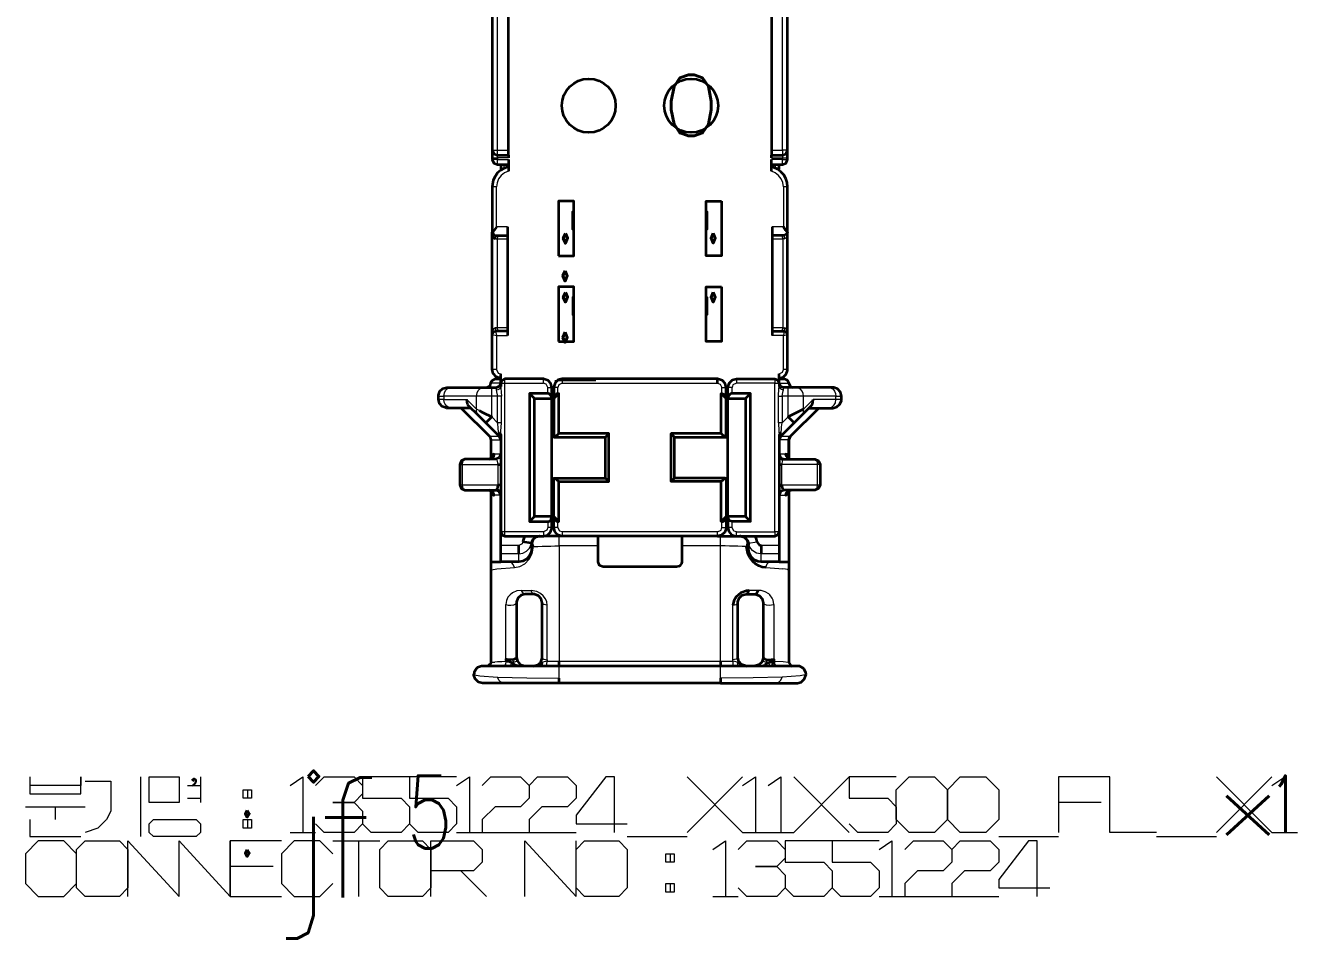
# Model space of a CAD drawing. Extents: x 0 to 174, y 0 to 33.
# Drawn here: x 22.309 to 25.242, y 19.21 to 21.315 of the extents above; entities that cross this region are included whole.
import ezdxf
from ezdxf.enums import TextEntityAlignment as Align

# ---------------------------------------------------------------- set-up
doc = ezdxf.new("R2010")
doc.units = 0
doc.layers.add('PDF2_형상', color=157, linetype='Continuous', true_color=0x405f80)
doc.layers.add('YOLO_TEXT', color=3, linetype='Continuous', true_color=0x008230)
doc.styles.add('OCR_LATIN', font='txt.shx')

msp = doc.modelspace()

# ---------------------------------------------------------------- linework, layer by layer
at = {"layer": 'PDF2_형상', "color": 7, "lineweight": 35}
for points in [[(23.4224, 21.5618), (23.4224, 21.3675), (23.4146, 21.3733), (23.4133, 21.3742), (23.4078, 21.3774), (23.4068, 21.3778), (23.4062, 21.3778), (23.3987, 21.3778), (23.39, 21.3747), (23.3853, 21.3667), (23.385, 21.364), (23.385, 21.0274), (23.3885, 21.019), (23.3968, 21.0156), (23.4224, 21.0156), (23.4224, 21.0274), (23.4224, 21.366), (23.4224, 21.3675)], [(23.385, 21.0274), (23.385, 21.0097), (23.385, 21.0057), (23.3885, 20.9974), (23.3968, 20.9939), (23.4224, 20.9939)], [(23.4224, 21.0156), (23.4224, 21.0097)], [(23.4224, 21.0057), (23.4224, 20.9787)], [(24.0287, 20.9939), (24.0543, 20.9939), (24.0626, 20.9974), (24.0661, 21.0057), (24.0661, 21.0097), (24.0661, 21.0274)], [(24.0287, 21.0097), (24.0287, 21.0156)], [(24.0287, 20.9787), (24.0287, 21.0057)], [(23.4224, 20.9889), (23.4131, 20.986), (23.4046, 20.9811), (23.3972, 20.9746), (23.3915, 20.9667), (23.3875, 20.9578), (23.3853, 20.9482), (23.385, 20.9428), (23.385, 20.8383)], [(23.4047, 20.9939), (23.4047, 20.986), (23.4054, 20.9817)], [(24.0661, 20.8383), (24.0661, 20.9428), (24.0651, 20.9525), (24.0621, 20.9618), (24.0572, 20.9703), (24.0507, 20.9776), (24.0428, 20.9835), (24.0339, 20.9875), (24.0287, 20.9889)], [(24.0457, 20.9817), (24.0464, 20.986), (24.0464, 20.9939)], [(23.5729, 20.8443), (23.571, 20.8443), (23.571, 20.8857), (23.5729, 20.8857)], [(23.8781, 20.8857), (23.88, 20.8857), (23.88, 20.8443), (23.8781, 20.8443)], [(23.4204, 20.61), (23.3929, 20.61), (23.3858, 20.6057), (23.385, 20.6022), (23.385, 20.8383), (23.3894, 20.8314), (23.3929, 20.8306), (23.4204, 20.8306)], [(23.3949, 20.8501), (23.3894, 20.8425), (23.3856, 20.8356)], [(23.3929, 20.8226), (23.3893, 20.8244), (23.3864, 20.8293)], [(23.4204, 20.8503), (23.4204, 20.6003)], [(24.0307, 20.8503), (24.0307, 20.6003)], [(24.0464, 20.5018), (24.0557, 20.5042), (24.0628, 20.5106), (24.066, 20.5194), (24.0661, 20.5215), (24.0661, 20.6022), (24.0661, 20.8383), (24.0653, 20.835), (24.0582, 20.8306), (24.0307, 20.8306)], [(24.0563, 20.8503), (24.0615, 20.8425), (24.0656, 20.8356)], [(23.5729, 20.6887), (23.571, 20.6887), (23.571, 20.6475), (23.5729, 20.6475)], [(23.8781, 20.6887), (23.88, 20.6887), (23.88, 20.6475), (23.8781, 20.6475)], [(23.4047, 20.5018), (23.4026, 20.5019), (23.3937, 20.5051), (23.3874, 20.5122), (23.385, 20.5215), (23.385, 20.6022)], [(24.0307, 20.61), (24.0582, 20.61), (24.0617, 20.6093), (24.0661, 20.6022)], [(23.4604, 20.1376), (23.5031, 20.1376), (23.5124, 20.14), (23.5194, 20.1464), (23.5226, 20.1553), (23.5228, 20.1574), (23.5228, 20.1829), (23.5228, 20.4546), (23.5228, 20.4801), (23.5204, 20.4894), (23.514, 20.4965), (23.5051, 20.4997), (23.5031, 20.4999), (23.4144, 20.4999), (23.4067, 20.4958), (23.4047, 20.49), (23.4047, 20.5117)], [(23.9804, 20.4664), (23.9382, 20.4664), (23.9363, 20.4661), (23.9344, 20.4656), (23.9328, 20.4644), (23.93, 20.4612), (23.9283, 20.4546), (23.9283, 20.4801), (23.9283, 20.4821), (23.9317, 20.4911), (23.9387, 20.4975), (23.9479, 20.4999), (24.0365, 20.4999), (24.0425, 20.4979), (24.0464, 20.49), (24.0464, 20.5117)], [(23.3358, 20.4329), (23.2911, 20.4329), (23.2807, 20.4329), (23.2786, 20.4331), (23.2697, 20.4363), (23.2633, 20.4433), (23.261, 20.4526), (23.261, 20.4604), (23.2611, 20.4625), (23.2643, 20.4714), (23.2714, 20.4778), (23.2807, 20.4801), (23.2911, 20.4801), (23.3661, 20.4801), (23.3838, 20.4801), (23.3949, 20.4801), (23.4026, 20.484), (23.4047, 20.49), (23.4047, 20.4825)], [(23.3735, 20.4803), (23.3722, 20.4801), (23.38, 20.484), (23.3821, 20.49), (23.384, 20.4958), (23.3919, 20.4999), (23.3932, 20.4999), (23.4047, 20.4999)], [(23.9047, 20.49), (23.9047, 20.4999), (23.8029, 20.4999), (23.6481, 20.4999), (23.5464, 20.4999), (23.5371, 20.4975), (23.53, 20.4911), (23.5268, 20.4821), (23.5267, 20.4801), (23.5267, 20.4546), (23.5285, 20.4612), (23.5312, 20.4644), (23.5329, 20.4656), (23.5347, 20.4661), (23.5365, 20.4664), (23.5385, 20.4664), (23.5267, 20.4546), (23.5267, 20.366), (23.529, 20.366)], [(23.9219, 20.366), (23.9243, 20.366), (23.9243, 20.4546), (23.9125, 20.4664), (23.9144, 20.4664), (23.92, 20.4643), (23.9215, 20.4629), (23.9236, 20.459), (23.9243, 20.4546), (23.9243, 20.4801), (23.9221, 20.4894), (23.9157, 20.4965), (23.9067, 20.4997), (23.9047, 20.4999)], [(24.0464, 20.4999), (24.0579, 20.4999), (24.0592, 20.4999), (24.0651, 20.4979), (24.069, 20.49), (24.0729, 20.4821), (24.0789, 20.4801), (24.0776, 20.4803)], [(24.1153, 20.4329), (24.16, 20.4329), (24.1704, 20.4329), (24.1797, 20.4353), (24.1868, 20.4417), (24.19, 20.4506), (24.1901, 20.4526), (24.1901, 20.4604), (24.1878, 20.4697), (24.1814, 20.4768), (24.1724, 20.48), (24.1704, 20.4801), (24.16, 20.4801), (24.085, 20.4801), (24.0674, 20.4801), (24.0563, 20.4801), (24.0503, 20.4821), (24.0464, 20.49), (24.0464, 20.4825)], [(23.4047, 20.3599), (23.4018, 20.3669), (23.3699, 20.3989), (23.3522, 20.4165), (23.3314, 20.4374), (23.3281, 20.4419), (23.3264, 20.4526)], [(23.4824, 20.4546), (23.5228, 20.4546), (23.5206, 20.4619), (23.5197, 20.4629), (23.5165, 20.4653), (23.5142, 20.4662), (23.5129, 20.4664), (23.4706, 20.4664), (23.4706, 20.1711), (23.5129, 20.1711), (23.5149, 20.1712), (23.5167, 20.1719), (23.5183, 20.1731), (23.5211, 20.1762), (23.5228, 20.1829), (23.4824, 20.1829), (23.4706, 20.1711)], [(23.4824, 20.1829), (23.4824, 20.4546), (23.4706, 20.4664)], [(23.5385, 20.1711), (23.5385, 20.2636), (23.6537, 20.2636), (23.6537, 20.3739), (23.5385, 20.3739), (23.5385, 20.4664)], [(23.9125, 20.3739), (23.9125, 20.4664)], [(23.9804, 20.1711), (23.9804, 20.4664), (23.9686, 20.4546)], [(24.1025, 20.4304), (24.0674, 20.4128), (24.0812, 20.3989), (24.0989, 20.4165), (24.1197, 20.4374), (24.1231, 20.4419), (24.1247, 20.4526)], [(23.3132, 20.4329), (23.3792, 20.3669), (23.3821, 20.3599), (23.3821, 20.316)], [(23.3546, 20.4274), (23.3637, 20.4228), (23.3838, 20.4128), (23.3699, 20.3989)], [(24.1379, 20.4329), (24.0719, 20.3669), (24.069, 20.3599), (24.069, 20.316)], [(24.0812, 20.3989), (24.0493, 20.3669), (24.0464, 20.3599)], [(23.4, 20.3757), (23.4008, 20.3754), (23.4039, 20.3729), (23.4047, 20.3706), (23.4047, 20.364), (23.4047, 20.1732), (23.4047, 20.1692), (23.4047, 20.1494), (23.4047, 20.1475), (23.4086, 20.1396), (23.4144, 20.1376), (23.45, 20.1376), (23.4604, 20.1376), (23.4567, 20.1286), (23.4557, 20.1243)], [(23.5385, 20.3739), (23.529, 20.366), (23.6458, 20.366), (23.6537, 20.3739)], [(23.6458, 20.2715), (23.6458, 20.366)], [(23.9125, 20.1711), (23.9125, 20.2636), (23.7974, 20.2636), (23.7974, 20.3739)], [(23.7974, 20.2636), (23.8053, 20.2715), (23.8053, 20.366)], [(24.0511, 20.3757), (24.0501, 20.3754), (24.0472, 20.3729), (24.0464, 20.3706), (24.0464, 20.364), (24.0464, 20.1692), (24.0464, 20.1494), (24.0464, 20.1475), (24.0464, 20.1161), (24.0464, 20.0965), (24.0464, 20.0792), (24.0464, 20.0786), (24.005, 20.0786), (23.9978, 20.0794), (23.9889, 20.0833), (23.9818, 20.09), (23.9771, 20.0985), (23.9756, 20.1081), (23.9756, 20.1085), (23.9756, 20.1179), (23.9732, 20.1272), (23.9668, 20.1343), (23.9578, 20.1375), (23.9558, 20.1376)], [(23.4047, 20.3265), (23.4013, 20.3183), (23.3929, 20.3147), (23.3219, 20.3147), (23.3136, 20.3113), (23.3101, 20.3029), (23.3101, 20.2557), (23.3136, 20.2474), (23.3219, 20.2439), (23.3929, 20.2439), (23.3953, 20.2449), (23.3969, 20.2469), (23.399, 20.2557), (23.4047, 20.2557)], [(23.3835, 20.3174), (23.3778, 20.3147), (23.3822, 20.3156), (23.3858, 20.3181), (23.3885, 20.3215), (23.3896, 20.3265), (23.3871, 20.3257), (23.3851, 20.3235), (23.3835, 20.3199)], [(24.0464, 20.3265), (24.0499, 20.3182), (24.0582, 20.3147), (24.129, 20.3147), (24.1374, 20.3114), (24.1408, 20.3029), (24.1408, 20.2557), (24.1375, 20.2474), (24.129, 20.2439), (24.0582, 20.2439)], [(24.0686, 20.3164), (24.0676, 20.3199), (24.0658, 20.3236), (24.064, 20.3257), (24.0615, 20.3265), (24.0624, 20.3222), (24.0647, 20.3185), (24.0683, 20.3158), (24.0732, 20.3147)], [(23.399, 20.3029), (23.4047, 20.3029)], [(24.0464, 20.3029), (24.0521, 20.3029)], [(24.0676, 20.3174), (24.0732, 20.3149)], [(23.9219, 20.2715), (23.9243, 20.2715), (23.9243, 20.1829), (23.9243, 20.1574), (23.9243, 20.1553), (23.921, 20.1464), (23.9139, 20.14), (23.9047, 20.1376), (23.5464, 20.1376), (23.5444, 20.1378), (23.5354, 20.141), (23.529, 20.1481), (23.5267, 20.1574), (23.5267, 20.1829), (23.5267, 20.2715), (23.529, 20.2715), (23.6458, 20.2715), (23.6537, 20.2636)], [(23.529, 20.2715), (23.5385, 20.2636)], [(23.9125, 20.2636), (23.9219, 20.2715), (23.8053, 20.2715)], [(23.3835, 20.2387), (23.386, 20.2342), (23.3883, 20.2324), (23.3896, 20.2321), (23.3861, 20.2406), (23.3778, 20.2439), (23.3835, 20.2414)], [(23.3821, 20.2426), (23.3821, 20.1692), (23.3821, 20.1494), (23.3821, 20.1376), (23.3821, 20.0786), (23.3835, 20.0786), (23.4033, 20.0786), (23.4047, 20.0786)], [(23.4047, 20.2321), (23.4011, 20.2406), (23.3929, 20.2439)], [(24.0464, 20.2557), (24.0521, 20.2557), (24.0542, 20.2469), (24.0558, 20.2449), (24.0582, 20.2439), (24.0499, 20.2404), (24.0464, 20.2321)], [(24.0676, 20.2414), (24.0732, 20.2439), (24.0689, 20.2431), (24.0651, 20.2407), (24.0626, 20.2371), (24.0615, 20.2321), (24.0632, 20.2325), (24.0643, 20.2333), (24.0676, 20.2387), (24.0686, 20.2424)], [(24.069, 20.2426), (24.069, 20.1692), (24.069, 20.1494), (24.069, 20.0786), (24.069, 20.0765), (24.069, 20.0744), (24.069, 20.0718), (24.069, 20.0589), (24.069, 19.8463), (24.0736, 19.8392), (24.0769, 19.8383)], [(23.9686, 20.1829), (23.9804, 20.1711), (23.9382, 20.1711), (23.9326, 20.1731), (23.9311, 20.1746), (23.929, 20.1783), (23.9283, 20.1829), (23.9283, 20.1574), (23.9306, 20.1481), (23.9369, 20.141), (23.946, 20.1378), (23.9479, 20.1376)], [(23.4946, 20.1376), (23.4853, 20.1351), (23.4782, 20.1288), (23.4751, 20.1211), (23.4756, 20.1179), (23.4756, 20.1085), (23.4756, 20.1081), (23.4746, 20.1008), (23.4707, 20.0919), (23.4642, 20.0847), (23.4556, 20.0801), (23.446, 20.0786), (23.4047, 20.0786), (23.4047, 20.0792), (23.4047, 20.0965), (23.4047, 20.1161), (23.4047, 20.1208), (23.4047, 20.1475)], [(23.4751, 20.1214), (23.4557, 20.1244)], [(23.4953, 20.1376), (23.486, 20.1353), (23.4789, 20.1289), (23.4757, 20.1199), (23.4756, 20.1179)], [(23.5464, 20.1376), (23.5031, 20.1376)], [(23.8219, 20.1376), (23.8219, 20.1149), (23.8219, 20.0786), (23.8214, 20.0743), (23.8169, 20.0686), (23.8101, 20.0668), (23.6408, 20.0668), (23.6325, 20.0701), (23.629, 20.0786), (23.629, 20.1149), (23.629, 20.1376)], [(23.9047, 20.1376), (23.9479, 20.1376), (23.9906, 20.1376), (23.9926, 20.1338), (23.9954, 20.1243), (24.0006, 20.1172), (24.005, 20.1161), (24.005, 20.0965)], [(23.9565, 20.1376), (23.9632, 20.1363), (23.9692, 20.1328), (23.9735, 20.1275), (23.976, 20.1211), (23.9756, 20.1179)], [(23.9906, 20.1376), (24.0011, 20.1376), (24.0365, 20.1376), (24.0444, 20.1415), (24.0464, 20.1475)], [(23.446, 20.0965), (23.446, 20.1161)], [(24.0149, 20.0651), (24.0071, 20.0664), (23.9996, 20.069), (23.9922, 20.0735), (23.9856, 20.0794), (23.9789, 20.0881), (23.974, 20.0981), (23.9711, 20.1136)], [(23.3821, 20.0786), (23.3821, 20.0768), (23.3821, 20.0718), (23.3821, 20.064), (23.3821, 20.0624), (23.3821, 20.0589), (23.3821, 19.8463), (23.3812, 19.8431), (23.3742, 19.8383)], [(23.815, 20.0678), (23.8189, 20.0706)], [(24.0464, 20.0786), (24.0478, 20.0786), (24.0676, 20.0786), (24.069, 20.0786)], [(23.5011, 19.8467), (23.4931, 19.8418), (23.4869, 19.8393), (23.4804, 19.8383), (23.4897, 19.8407), (23.4968, 19.8471), (23.5, 19.8561), (23.5001, 19.8581), (23.5001, 19.984), (23.4978, 19.9933), (23.4914, 20.0004), (23.4825, 20.0036), (23.4804, 20.0038), (23.4608, 20.0038), (23.4515, 20.0014), (23.4444, 19.995), (23.4413, 19.9861), (23.4411, 19.984), (23.4411, 19.8581), (23.4394, 19.8553), (23.435, 19.8532), (23.4282, 19.8522), (23.4214, 19.8528), (23.4165, 19.8544), (23.4171, 19.8483)], [(23.9706, 20.0038), (23.9718, 20.004), (23.9726, 20.0046), (23.974, 20.0061), (23.9763, 20.0122), (23.971, 20.0117), (23.9579, 20.0068), (23.9472, 19.9978), (23.9417, 19.9886), (23.9396, 19.9783)], [(23.9565, 19.8426), (23.9656, 19.839), (23.9706, 19.8383), (23.9686, 19.8385), (23.9597, 19.8418), (23.9532, 19.8489), (23.951, 19.8581), (23.951, 19.984), (23.951, 19.9861), (23.9543, 19.995), (23.9614, 20.0014), (23.9706, 20.0038), (23.9903, 20.0038), (23.9922, 20.0036), (24.0012, 20.0004), (24.0076, 19.9933), (24.01, 19.984), (24.01, 19.8581), (24.0099, 19.8564), (24.0068, 19.8474), (23.9999, 19.8408), (23.9911, 19.8385)], [(23.9903, 20.0038), (23.9919, 20.004), (23.9949, 20.0062), (23.9978, 20.0126)], [(23.4411, 19.8581), (23.4431, 19.8494)], [(24.01, 19.8581), (24.01, 19.8575), (24.0103, 19.8569), (24.0111, 19.8558), (24.0124, 19.8547), (24.0168, 19.8531), (24.0235, 19.8522), (24.0346, 19.8544), (24.0339, 19.8483)], [(23.9115, 19.8104), (23.9115, 19.799), (24.0396, 19.799), (24.0888, 19.799), (24.0975, 19.8014), (24.1053, 19.8086), (24.1083, 19.8172), (24.1085, 19.8187), (24.1078, 19.8235), (24.1033, 19.8318), (24.1018, 19.8335), (24.0933, 19.8379), (24.0911, 19.8382), (24.0888, 19.8383), (23.9115, 19.8383), (23.5394, 19.8383), (23.3624, 19.8383), (23.36, 19.8382), (23.3511, 19.8349), (23.3485, 19.8326), (23.3435, 19.8244), (23.3432, 19.8235), (23.3431, 19.8225), (23.3426, 19.8187)], [(23.4367, 19.8421), (23.4301, 19.8453), (23.4283, 19.8463), (23.4226, 19.8483), (23.4172, 19.8483)], [(23.4432, 19.8492), (23.4494, 19.8419), (23.4511, 19.841), (23.46, 19.8385), (23.4608, 19.8383)], [(23.4807, 19.8385), (23.4804, 19.8383)], [(23.5394, 19.8383), (23.5394, 19.8496)], [(23.9115, 19.8496), (23.9115, 19.8383)], [(23.9704, 19.8385), (23.9706, 19.8383)], [(24.0143, 19.8421), (24.021, 19.8453), (24.0229, 19.8464), (24.0287, 19.8483), (24.0339, 19.8483), (24.0344, 19.8429), (24.0365, 19.84), (24.0379, 19.839), (24.04, 19.8385)], [(23.5394, 19.799), (23.4115, 19.799), (23.3624, 19.799), (23.3536, 19.8014), (23.3457, 19.8086), (23.3428, 19.8172), (23.3426, 19.8187), (23.3426, 19.8197)], [(23.4964, 19.799), (23.4608, 19.799)], [(23.9115, 19.799), (23.5394, 19.799), (23.5394, 19.8104)], [(23.9547, 19.799), (23.9903, 19.799)]]:
    msp.add_lwpolyline(points, dxfattribs=at)
at = {"layer": 'PDF2_형상', "color": 7, "lineweight": 13}
for points in [[(23.385, 21.0097), (23.3968, 21.0097), (23.3968, 21.0156), (23.3968, 21.0274), (23.3968, 21.364), (23.385, 21.364)], [(24.0287, 21.0274), (24.0543, 21.0274), (24.0543, 21.364)], [(23.385, 21.0274), (23.3854, 21.0274), (23.3968, 21.0274), (23.4224, 21.0274)], [(23.3968, 20.9939), (23.3968, 21.0057), (23.385, 21.0057)], [(23.4224, 21.0097), (23.3968, 21.0097), (23.3968, 21.0057), (23.4224, 21.0057)], [(24.0287, 21.0097), (24.0543, 21.0097), (24.0543, 21.0057), (24.0287, 21.0057)], [(24.0661, 21.0274), (24.0574, 21.0274), (24.0543, 21.0274), (24.0543, 21.0156), (24.0543, 21.0097), (24.0661, 21.0097)], [(24.0543, 20.9939), (24.0543, 21.0057), (24.0661, 21.0057)], [(23.4224, 20.9787), (23.4133, 20.975), (23.4057, 20.969), (23.3997, 20.9612), (23.3961, 20.9522), (23.3949, 20.9428)], [(23.4047, 20.986), (23.4125, 20.986), (23.4125, 20.9939)], [(23.4125, 20.986), (23.4133, 20.986)], [(24.0661, 20.9428), (24.0563, 20.9428), (24.055, 20.9524), (24.0512, 20.9614), (24.0453, 20.9692), (24.0375, 20.9751), (24.0287, 20.9787)], [(24.0385, 20.986), (24.0378, 20.986)], [(24.0464, 20.986), (24.0385, 20.986), (24.0385, 20.9939)], [(23.4204, 20.8503), (23.3949, 20.8503), (23.3949, 20.9428), (23.385, 20.9428)], [(24.0563, 20.9428), (24.0563, 20.8503), (24.0307, 20.8503)], [(23.385, 20.8385), (23.3864, 20.8293)], [(23.3929, 20.8306), (23.3929, 20.8226), (23.3961, 20.8226), (23.3961, 20.6179), (23.3929, 20.6179), (23.3929, 20.61), (23.3949, 20.6003), (23.4204, 20.6003)], [(23.3993, 20.8306), (23.3989, 20.8306), (23.3986, 20.8304), (23.3981, 20.8299), (23.3969, 20.8282), (23.3961, 20.8226), (23.4204, 20.8226)], [(24.0307, 20.8226), (24.055, 20.8226), (24.054, 20.8282), (24.0531, 20.8299), (24.0518, 20.8306)], [(24.0582, 20.8306), (24.0582, 20.8226), (24.055, 20.8226), (24.055, 20.6179), (24.0582, 20.6179), (24.0582, 20.61), (24.0563, 20.6003), (24.0307, 20.6003)], [(24.0582, 20.8226), (24.0624, 20.8251), (24.064, 20.8278), (24.0657, 20.8336), (24.0661, 20.8383)], [(23.3929, 20.6179), (23.3886, 20.6156), (23.3871, 20.6128), (23.3854, 20.6069), (23.385, 20.6022), (23.3949, 20.6003), (23.3949, 20.5215), (23.385, 20.5215)], [(23.4204, 20.6179), (23.3961, 20.6179), (23.3969, 20.6124), (23.3981, 20.6107), (23.3993, 20.61)], [(24.0518, 20.61), (24.0521, 20.6101), (24.0525, 20.6101), (24.0531, 20.6107), (24.054, 20.6124), (24.055, 20.6179), (24.0307, 20.6179)], [(24.0661, 20.5215), (24.0563, 20.5215), (24.0563, 20.6003), (24.0661, 20.6022), (24.0656, 20.6076), (24.064, 20.6129), (24.0613, 20.6167), (24.0582, 20.6179)], [(23.3949, 20.5215), (23.3987, 20.5136), (23.4047, 20.5117)], [(24.0464, 20.5117), (24.0543, 20.5156), (24.0563, 20.5215)], [(23.3546, 20.4274), (23.3485, 20.4304), (23.3485, 20.4604), (23.2735, 20.4604), (23.2749, 20.4681), (23.2775, 20.4731), (23.2814, 20.4769), (23.286, 20.4793), (23.2911, 20.4801)], [(23.3349, 20.4329), (23.4004, 20.3669), (23.4018, 20.3669), (23.4, 20.3757), (23.3997, 20.3772), (23.399, 20.3871), (23.3979, 20.3968), (23.3975, 20.399), (23.3975, 20.4604), (23.3838, 20.4604), (23.3838, 20.4801)], [(23.4047, 20.3706), (23.4051, 20.3799), (23.406, 20.399), (23.3975, 20.399), (23.3838, 20.4128), (23.3838, 20.4604), (23.3485, 20.4604), (23.3499, 20.4681), (23.3526, 20.4731), (23.3564, 20.4769), (23.3611, 20.4793), (23.3661, 20.4801)], [(23.3736, 20.4801), (23.3756, 20.4803), (23.3774, 20.4808), (23.379, 20.4818), (23.3818, 20.4844), (23.3835, 20.49), (23.3821, 20.49)], [(23.4047, 20.495), (23.4036, 20.4926), (23.4033, 20.49), (23.3835, 20.49), (23.3851, 20.4954), (23.3878, 20.4982), (23.3894, 20.499), (23.3913, 20.4996), (23.3932, 20.4999)], [(23.3935, 20.4801), (23.3954, 20.4803), (23.3972, 20.4808), (23.3989, 20.4818), (23.4017, 20.4844), (23.4033, 20.49), (23.4047, 20.49), (23.4144, 20.49), (23.4144, 20.4999)], [(23.3949, 20.4751), (23.3986, 20.4757), (23.4018, 20.4772), (23.4031, 20.4783), (23.4039, 20.4796), (23.4047, 20.4825), (23.4049, 20.4786), (23.406, 20.4604)], [(23.406, 20.399), (23.406, 20.4604), (23.3975, 20.4604), (23.3971, 20.4636), (23.3957, 20.4699), (23.3949, 20.4751), (23.3949, 20.4801)], [(23.5129, 20.1711), (23.5129, 20.1574), (23.511, 20.1514), (23.5031, 20.1475), (23.45, 20.1475), (23.4144, 20.1475), (23.4144, 20.1494), (23.4144, 20.1692), (23.4144, 20.1732), (23.4144, 20.49), (23.5031, 20.49), (23.5031, 20.4999)], [(23.5129, 20.4664), (23.5129, 20.4801), (23.509, 20.4881), (23.5031, 20.49)], [(23.5129, 20.4801), (23.5228, 20.4801)], [(23.5464, 20.4999), (23.5464, 20.49), (23.5385, 20.486), (23.5365, 20.4801), (23.5267, 20.4801)], [(23.5365, 20.4664), (23.5365, 20.4801)], [(23.5464, 20.49), (23.6537, 20.49), (23.6596, 20.49), (23.7915, 20.49), (23.7974, 20.49), (23.8069, 20.49), (23.9047, 20.49), (23.9106, 20.4881), (23.9144, 20.4801), (23.9243, 20.4801)], [(23.9144, 20.4664), (23.9144, 20.4801)], [(23.9382, 20.4664), (23.9382, 20.4801), (23.9283, 20.4801)], [(23.9479, 20.4999), (23.9479, 20.49), (23.9401, 20.486), (23.9382, 20.4801)], [(24.0365, 20.4999), (24.0365, 20.49), (23.9479, 20.49)], [(24.0464, 20.1475), (24.0392, 20.1475), (24.0365, 20.1475), (24.0365, 20.1494), (24.0365, 20.1692), (24.0365, 20.49), (24.0464, 20.49), (24.0478, 20.49), (24.0475, 20.4926), (24.0464, 20.495)], [(24.1162, 20.4329), (24.0507, 20.3669), (24.0493, 20.3669), (24.0511, 20.3757), (24.0521, 20.3856), (24.0521, 20.3871), (24.0522, 20.3893), (24.0536, 20.399), (24.0451, 20.399), (24.0451, 20.4604), (24.0461, 20.4776), (24.0464, 20.4825), (24.0475, 20.4792), (24.0518, 20.476), (24.0563, 20.4751), (24.0563, 20.4801)], [(24.0451, 20.4604), (24.0536, 20.4604), (24.0536, 20.399), (24.0674, 20.4128), (24.0674, 20.4604), (24.0536, 20.4604), (24.0543, 20.4651), (24.0558, 20.4722), (24.0563, 20.4751)], [(24.0576, 20.4801), (24.0539, 20.4808), (24.0521, 20.4818), (24.0507, 20.4831), (24.0486, 20.4863), (24.0478, 20.49), (24.0676, 20.49), (24.0683, 20.4863), (24.0706, 20.4831), (24.0774, 20.4801)], [(24.0579, 20.4999), (24.0617, 20.499), (24.0633, 20.4982), (24.0647, 20.4969), (24.0669, 20.4938), (24.0676, 20.49), (24.069, 20.49)], [(24.16, 20.4329), (24.165, 20.4337), (24.1697, 20.4361), (24.1736, 20.44), (24.1762, 20.445), (24.1776, 20.4526), (24.1247, 20.4526), (24.1025, 20.4304), (24.1025, 20.4604), (24.0674, 20.4604), (24.0674, 20.4801)], [(24.16, 20.4801), (24.1664, 20.4789), (24.1708, 20.476), (24.1744, 20.4717), (24.1768, 20.4664), (24.1776, 20.4604), (24.1025, 20.4604), (24.1018, 20.4664), (24.0994, 20.4717), (24.0958, 20.476), (24.0912, 20.4789), (24.085, 20.4801)], [(23.261, 20.4604), (23.2735, 20.4604), (23.2735, 20.4526), (23.261, 20.4526)], [(23.2911, 20.4329), (23.2847, 20.4342), (23.2801, 20.4371), (23.2765, 20.4414), (23.2743, 20.4467), (23.2735, 20.4526), (23.3264, 20.4526), (23.3485, 20.4304), (23.3482, 20.4264), (23.3486, 20.4226), (23.35, 20.4193), (23.3522, 20.4165)], [(24.1901, 20.4526), (24.1776, 20.4526), (24.1776, 20.4604), (24.1901, 20.4604)], [(23.4047, 20.3599), (23.4033, 20.3599), (23.4025, 20.3637), (23.4004, 20.3669), (23.3806, 20.3669), (23.315, 20.4329)], [(24.1361, 20.4329), (24.0706, 20.3669), (24.0719, 20.3669)], [(24.0989, 20.4165), (24.101, 20.4193), (24.1024, 20.4226), (24.1029, 20.4264), (24.1025, 20.4304)], [(24.0451, 20.399), (24.046, 20.3799), (24.0464, 20.3706)], [(23.3821, 20.3599), (23.3835, 20.3599), (23.3826, 20.3637), (23.3806, 20.3669), (23.3792, 20.3669)], [(23.3835, 20.3199), (23.3835, 20.3599), (23.4033, 20.3599), (23.4033, 20.3265), (23.3896, 20.3265)], [(24.069, 20.3599), (24.0676, 20.3599), (24.0683, 20.3637), (24.0706, 20.3669), (24.0507, 20.3669), (24.0486, 20.3637), (24.0478, 20.3599), (24.0464, 20.3599)], [(24.0681, 20.3169), (24.0676, 20.3199), (24.0676, 20.3599), (24.0478, 20.3599), (24.0478, 20.3265), (24.0464, 20.3265)], [(23.3915, 20.3147), (23.3958, 20.3156), (23.3996, 20.3181), (23.4022, 20.3215), (23.4033, 20.3265), (23.4047, 20.3265)], [(24.0615, 20.3265), (24.0478, 20.3265), (24.0486, 20.3222), (24.051, 20.3185), (24.0546, 20.3158), (24.0596, 20.3147)], [(23.3101, 20.3029), (23.3158, 20.3029), (23.3158, 20.2557), (23.399, 20.2557), (23.399, 20.3029), (23.3975, 20.3107), (23.3956, 20.3135), (23.3946, 20.3143), (23.3929, 20.3147)], [(23.3219, 20.3147), (23.3208, 20.3146), (23.3196, 20.3139), (23.3186, 20.3128), (23.3168, 20.3096), (23.3158, 20.3029), (23.399, 20.3029)], [(23.3831, 20.3169), (23.3835, 20.3199), (23.3825, 20.3164)], [(24.0582, 20.3147), (24.0565, 20.3143), (24.0542, 20.3118), (24.0486, 20.3153), (24.0465, 20.3196), (24.0464, 20.3206)], [(24.054, 20.3118), (24.0521, 20.3029), (24.0521, 20.2557), (24.1353, 20.2557), (24.1353, 20.3029), (24.0521, 20.3029)], [(24.1408, 20.3029), (24.1353, 20.3029), (24.1347, 20.3075), (24.1335, 20.3114), (24.1325, 20.3128), (24.1314, 20.3139), (24.1303, 20.3146), (24.129, 20.3147)], [(23.3101, 20.2557), (23.3158, 20.2557), (23.3163, 20.2512), (23.3176, 20.2474), (23.3186, 20.246), (23.3196, 20.2449), (23.3219, 20.2439)], [(23.3825, 20.2424), (23.3835, 20.2387)], [(23.3835, 20.0786), (23.3835, 20.1376), (23.3835, 20.1494), (23.3835, 20.1692), (23.3835, 20.2387), (23.3831, 20.2418)], [(23.3915, 20.2439), (23.3965, 20.2428), (23.4, 20.2403), (23.4025, 20.2365), (23.4033, 20.2321), (23.4047, 20.2321)], [(23.3969, 20.2469), (23.4025, 20.2433), (23.4046, 20.2392), (23.4047, 20.2381)], [(24.0464, 20.2321), (24.0478, 20.2321), (24.0489, 20.2371), (24.0515, 20.2407), (24.0551, 20.2431), (24.0596, 20.2439)], [(24.0679, 20.2418), (24.0676, 20.2387), (24.0676, 20.1692), (24.0676, 20.1494), (24.0676, 20.1376), (24.0676, 20.0786)], [(24.129, 20.2439), (24.1303, 20.2442), (24.1314, 20.2449), (24.1325, 20.246), (24.1342, 20.2492), (24.1353, 20.2557), (24.1408, 20.2557)], [(23.4033, 20.0786), (23.4033, 20.1376), (23.4033, 20.1494), (23.4033, 20.1692), (23.4033, 20.2321), (23.3896, 20.2321)], [(24.0478, 20.0786), (24.0478, 20.1376), (24.0478, 20.1494), (24.0478, 20.1692), (24.0478, 20.2321), (24.0615, 20.2321)], [(23.5228, 20.1574), (23.5129, 20.1574)], [(23.5365, 20.1574), (23.5267, 20.1574)], [(23.5464, 20.1475), (23.5406, 20.1494), (23.5365, 20.1574), (23.5365, 20.1711)], [(23.9047, 20.1475), (23.9125, 20.1514), (23.9144, 20.1574), (23.9144, 20.1711)], [(23.9144, 20.1574), (23.9243, 20.1574)], [(23.9479, 20.1376), (23.9479, 20.1475), (23.9421, 20.1494), (23.9382, 20.1574), (23.9283, 20.1574)], [(23.9382, 20.1574), (23.9382, 20.1711)], [(23.4144, 20.1376), (23.4144, 20.1475), (23.405, 20.1475), (23.4047, 20.1475)], [(23.4557, 20.1243), (23.4539, 20.12), (23.446, 20.1161), (23.4047, 20.1161)], [(23.4363, 20.0651), (23.4486, 20.0676), (23.46, 20.0739), (23.47, 20.0842), (23.4769, 20.0975), (23.48, 20.1136), (23.4804, 20.1136), (23.4903, 20.114), (23.5001, 20.1143), (23.51, 20.1146), (23.5199, 20.1147), (23.5297, 20.1149), (23.5394, 20.1149), (23.5394, 20.1376)], [(23.446, 20.0965), (23.4556, 20.0981), (23.4642, 20.1026), (23.4707, 20.1099), (23.4746, 20.1188), (23.4751, 20.1211)], [(23.4796, 20.1179), (23.4779, 20.1272)], [(23.5031, 20.1475), (23.5031, 20.1376)], [(23.9047, 20.1376), (23.9047, 20.1475), (23.5464, 20.1475), (23.5464, 20.1376)], [(23.9715, 20.1179), (23.9711, 20.1136), (23.9612, 20.114), (23.9514, 20.1143), (23.9415, 20.1146), (23.9318, 20.1147), (23.9219, 20.1149), (23.9121, 20.1149), (23.9115, 20.1149), (23.9115, 20.1376)], [(23.9479, 20.1475), (24.0011, 20.1475), (24.0365, 20.1475), (24.0365, 20.1376)], [(23.9732, 20.1272), (23.9715, 20.1179), (23.9756, 20.1185)], [(23.9758, 20.1214), (23.9953, 20.1244)], [(24.0464, 20.0792), (24.005, 20.0792), (24.005, 20.0965), (24.0038, 20.0965), (23.9943, 20.0985), (23.986, 20.1035), (23.985, 20.1043), (23.979, 20.1119), (23.976, 20.1211)], [(23.4756, 20.1085), (23.4732, 20.0971), (23.4699, 20.0911), (23.4651, 20.0861), (23.4593, 20.0824), (23.4529, 20.08), (23.446, 20.0792), (23.446, 20.0965), (23.4047, 20.0965)], [(23.4756, 20.1185), (23.4796, 20.1179), (23.48, 20.1136), (23.4756, 20.1143)], [(23.629, 20.1149), (23.5394, 20.1149), (23.5394, 19.8496), (23.9115, 19.8496), (23.9115, 20.1149), (23.8219, 20.1149)], [(23.9756, 20.1143), (23.9711, 20.1136)], [(23.9756, 20.1085), (23.9764, 20.1017), (23.9787, 20.0953), (23.9825, 20.0896), (23.9875, 20.0849), (23.9936, 20.0815), (24.005, 20.0792), (24.005, 20.0786)], [(24.0464, 20.1161), (24.005, 20.1161)], [(24.0464, 20.0965), (24.005, 20.0965)], [(23.3821, 20.0589), (23.3821, 20.059), (23.3822, 20.0593), (23.3825, 20.0596), (23.3836, 20.06), (23.3954, 20.0622), (23.4363, 20.0651), (23.4333, 20.0724), (23.4299, 20.0761), (23.4233, 20.0786)], [(23.446, 20.0786), (23.446, 20.0792), (23.4047, 20.0792)], [(24.0276, 20.0786), (24.0257, 20.0783), (24.0218, 20.0767), (24.0185, 20.0733), (24.0149, 20.0651), (24.016, 20.0651), (24.0258, 20.0646), (24.0357, 20.064), (24.0456, 20.0632), (24.0553, 20.0624)], [(24.069, 20.0589), (24.069, 20.059), (24.0689, 20.0592), (24.0685, 20.0596), (24.0668, 20.0603), (24.0656, 20.0606), (24.061, 20.0615), (24.0553, 20.0622)], [(23.4532, 20.0126), (23.4417, 20.0113), (23.4318, 20.0069), (23.426, 20.0025), (23.4212, 19.9967), (23.4179, 19.9893), (23.4165, 19.9804), (23.4214, 19.9787), (23.4282, 19.9782), (23.435, 19.9792), (23.4394, 19.9814), (23.4411, 19.984)], [(23.4608, 20.0038), (23.4589, 20.0042), (23.4571, 20.0053), (23.4536, 20.0111), (23.4532, 20.0126), (23.4749, 20.0122)], [(23.5115, 19.9783), (23.5106, 19.986), (23.5076, 19.9933), (23.5026, 20.0001), (23.496, 20.0057), (23.4882, 20.0097), (23.4749, 20.0122), (23.4751, 20.0107), (23.4776, 20.0053), (23.4794, 20.0039), (23.4804, 20.0038)], [(23.9978, 20.0126), (23.9763, 20.0122)], [(24.0346, 19.9804), (24.0329, 19.99), (24.0308, 19.9949), (24.025, 20.0025), (24.0229, 20.0043), (24.0146, 20.0094), (24.0053, 20.0122), (23.9979, 20.0126)], [(23.4165, 19.8544), (23.4165, 19.9804)], [(23.5001, 19.8581), (23.5001, 19.8576), (23.5006, 19.8565), (23.5014, 19.8557), (23.5042, 19.854), (23.5115, 19.8524), (23.5115, 19.9783), (23.5042, 19.98), (23.5014, 19.9817), (23.5006, 19.9826), (23.5001, 19.9836), (23.5001, 19.984)], [(23.951, 19.8581), (23.9501, 19.8561), (23.949, 19.8551), (23.9478, 19.8543), (23.9396, 19.8524), (23.9396, 19.9783), (23.9478, 19.9803), (23.951, 19.984)], [(24.01, 19.984), (24.01, 19.9835), (24.0103, 19.9829), (24.0111, 19.9818), (24.0124, 19.9807), (24.0168, 19.979), (24.0235, 19.9782), (24.0346, 19.9804), (24.0346, 19.8544)], [(23.3828, 19.8465), (23.3821, 19.8463)], [(23.3828, 19.8467), (23.3843, 19.8468), (23.3872, 19.8471), (23.3908, 19.8474)], [(23.411, 19.8385), (23.4132, 19.839), (23.4146, 19.84), (23.4165, 19.8429), (23.4172, 19.8483), (23.4074, 19.8481), (23.3975, 19.8476), (23.391, 19.8474)], [(23.4115, 19.799), (23.4043, 19.8017), (23.4006, 19.8056), (23.3972, 19.8129), (23.4646, 19.811), (23.5394, 19.8104), (23.5394, 19.8383)], [(23.4283, 19.8463), (23.4281, 19.8392), (23.4279, 19.8386), (23.4278, 19.8385), (23.4278, 19.8383)], [(23.4608, 19.8385), (23.4575, 19.8385), (23.4478, 19.8394), (23.4382, 19.8417), (23.4367, 19.8421), (23.4337, 19.8469), (23.4301, 19.8453)], [(23.4318, 19.8526), (23.4337, 19.8469), (23.4415, 19.8496), (23.4425, 19.8497), (23.4428, 19.8496), (23.4431, 19.8496), (23.4431, 19.8494)], [(23.4382, 19.8417), (23.4382, 19.8383)], [(23.5115, 19.8524), (23.5114, 19.8496), (23.5019, 19.8471), (23.5011, 19.8467), (23.5004, 19.8429), (23.4975, 19.8393), (23.4947, 19.8385)], [(23.5099, 19.8385), (23.5107, 19.8397), (23.5111, 19.8422), (23.5114, 19.8496), (23.5394, 19.8496)], [(23.9115, 19.8496), (23.9397, 19.8496), (23.9396, 19.8524)], [(24.0396, 19.799), (24.0468, 19.8017), (24.0506, 19.8056), (24.0537, 19.8129), (23.9865, 19.811), (23.9115, 19.8104), (23.9115, 19.8383)], [(23.9497, 19.8468), (23.9404, 19.8494), (23.9397, 19.8496), (23.9399, 19.8422), (23.9404, 19.8397), (23.9411, 19.8385)], [(23.9496, 19.8468), (23.95, 19.8467), (23.9507, 19.8429), (23.9535, 19.8393), (23.9564, 19.8385)], [(23.95, 19.8467), (23.9529, 19.8449), (23.9565, 19.8426)], [(23.9903, 19.8385), (24.0001, 19.8389), (24.0097, 19.8407), (24.0131, 19.8417)], [(24.0081, 19.8494), (24.0081, 19.8496), (24.0082, 19.8496), (24.0086, 19.8497), (24.0094, 19.8496), (24.0174, 19.8469), (24.0193, 19.8526)], [(24.0211, 19.8453), (24.0174, 19.8469), (24.0143, 19.8421), (24.0131, 19.8417), (24.0131, 19.8383)], [(24.0229, 19.8464), (24.0232, 19.8393), (24.0233, 19.8386), (24.0235, 19.8385)], [(24.0287, 19.8483), (24.0294, 19.8415), (24.0303, 19.8396), (24.0308, 19.8389), (24.0315, 19.8385), (24.0319, 19.8385)], [(24.069, 19.8463), (24.069, 19.8464), (24.0689, 19.8464), (24.0675, 19.8467), (24.056, 19.8476), (24.0339, 19.8483)], [(23.3426, 19.8187), (23.3426, 19.8186), (23.3428, 19.8183), (23.3432, 19.8182), (23.3443, 19.8176), (23.3563, 19.8157), (23.3972, 19.8129)], [(24.1085, 19.8187), (24.1083, 19.8186), (24.1082, 19.8183), (24.1079, 19.8182), (24.1068, 19.8176), (24.0949, 19.8157), (24.0537, 19.8129)], [(22.3185, 19.5828), (22.3185, 19.5433), (22.4367, 19.5433), (22.4367, 19.5828), (22.4367, 19.5631), (22.3185, 19.5631)], [(22.4465, 19.5729), (22.5056, 19.5729), (22.5056, 19.5335), (22.5056, 19.504), (22.4957, 19.4843), (22.476, 19.4646), (22.4465, 19.4549)], [(22.5744, 19.5828), (22.5744, 19.445)], [(22.7122, 19.5828), (22.7122, 19.5237)], [(22.9189, 19.5631), (22.9485, 19.5828), (22.9485, 19.4549)], [(22.9779, 19.5631), (22.9976, 19.5828), (23.0665, 19.5828), (23.0862, 19.5631), (23.0862, 19.5433), (23.0665, 19.5237), (23.0174, 19.5237), (23.0665, 19.5237), (23.0862, 19.504), (23.0862, 19.4744), (23.0665, 19.4549), (22.9976, 19.4549), (22.9779, 19.4744)], [(23.1944, 19.5828), (23.0862, 19.5828), (23.0862, 19.5335), (23.1749, 19.5335), (23.1944, 19.5139), (23.1944, 19.4744), (23.1749, 19.4549), (23.106, 19.4549), (23.0862, 19.4744)], [(23.3028, 19.5828), (23.1944, 19.5828), (23.1944, 19.5335), (23.2831, 19.5335), (23.3028, 19.5139), (23.3028, 19.4744), (23.2831, 19.4549), (23.2142, 19.4549), (23.1944, 19.4744)], [(23.3028, 19.5631), (23.3324, 19.5828), (23.3324, 19.4549)], [(23.3618, 19.5631), (23.3815, 19.5828), (23.4504, 19.5828), (23.4701, 19.5631), (23.4701, 19.5335), (23.4504, 19.5139), (23.3914, 19.5139), (23.3618, 19.4843), (23.3618, 19.4549), (23.4701, 19.4549)], [(23.4701, 19.5631), (23.4897, 19.5828), (23.5587, 19.5828), (23.5783, 19.5631), (23.5783, 19.5335), (23.5587, 19.5139), (23.4996, 19.5139), (23.4701, 19.4843), (23.4701, 19.4549), (23.5783, 19.4549)], [(23.6669, 19.4549), (23.6669, 19.5828), (23.6472, 19.5828), (23.5783, 19.4942), (23.5783, 19.4744), (23.6965, 19.4744)], [(23.8343, 19.5828), (23.9622, 19.4549), (24.0213, 19.4549), (24.0803, 19.4549), (24.2083, 19.5828)], [(23.9622, 19.5828), (23.8343, 19.4549)], [(23.9622, 19.5631), (23.9918, 19.5828), (23.9918, 19.4549)], [(24.0213, 19.5631), (24.0508, 19.5828), (24.0508, 19.4549)], [(24.0803, 19.5828), (24.2083, 19.4549)], [(24.3165, 19.5828), (24.2083, 19.5828), (24.2083, 19.5335), (24.2968, 19.5335), (24.3165, 19.5139), (24.3165, 19.4744), (24.2968, 19.4549), (24.2279, 19.4549), (24.2083, 19.4744)], [(24.9169, 19.4549), (24.8087, 19.4549), (24.8087, 19.5828), (24.6906, 19.5828), (24.6906, 19.4549)], [(25.0547, 19.5828), (25.1826, 19.4549), (25.2418, 19.4549)], [(25.1826, 19.5828), (25.0547, 19.4549)], [(25.1826, 19.5631), (25.2122, 19.5828), (25.2122, 19.4549)], [(22.6826, 19.5631), (22.7122, 19.5631)], [(22.8206, 19.5532), (22.8206, 19.5335)], [(22.3087, 19.5139), (22.4465, 19.5139)], [(22.3776, 19.5139), (22.3776, 19.4843)], [(22.6826, 19.5335), (22.7122, 19.5335)], [(24.789, 19.5237), (24.6906, 19.5237)], [(22.3185, 19.4843), (22.3185, 19.445), (22.4367, 19.445)], [(22.8206, 19.4843), (22.8206, 19.4646)], [(22.9189, 19.4549), (22.9779, 19.4549)], [(23.3028, 19.4549), (23.3618, 19.4549)], [(22.4268, 19.4056), (22.3972, 19.4351), (22.3382, 19.4351), (22.3087, 19.4056), (22.3087, 19.3367), (22.3382, 19.3072), (22.3972, 19.3072), (22.4268, 19.3367)], [(22.5449, 19.3072), (22.5449, 19.4351), (22.6631, 19.3072), (22.6631, 19.4351)], [(22.6631, 19.3072), (22.6631, 19.4351), (22.7811, 19.3072), (22.7811, 19.4351)], [(22.8992, 19.4351), (22.7811, 19.4351), (22.7811, 19.3072), (22.8992, 19.3072)], [(23.0174, 19.4056), (22.9878, 19.4351), (22.9287, 19.4351), (22.8992, 19.4056), (22.8992, 19.3367), (22.9287, 19.3072), (22.9878, 19.3072), (23.0174, 19.3367)], [(23.0174, 19.4351), (23.1256, 19.4351)], [(23.0764, 19.4351), (23.0764, 19.3072)], [(23.2438, 19.3072), (23.2438, 19.4351), (23.3421, 19.4351), (23.3618, 19.4154), (23.3618, 19.3858), (23.3421, 19.3662), (23.2438, 19.3662)], [(23.4603, 19.3072), (23.4603, 19.4351), (23.5783, 19.3072), (23.5783, 19.4351)], [(23.6965, 19.445), (23.8343, 19.445)], [(23.8933, 19.4154), (23.9229, 19.4351), (23.9229, 19.3072)], [(23.9524, 19.4154), (23.9721, 19.4351), (24.041, 19.4351), (24.0607, 19.4154), (24.0607, 19.3957), (24.041, 19.3761), (23.9918, 19.3761), (24.041, 19.3761), (24.0607, 19.3564), (24.0607, 19.3268), (24.041, 19.3072), (23.9721, 19.3072), (23.9524, 19.3268)], [(24.1689, 19.4351), (24.0607, 19.4351), (24.0607, 19.3858), (24.1492, 19.3858), (24.1689, 19.3662), (24.1689, 19.3268), (24.1492, 19.3072), (24.0803, 19.3072), (24.0607, 19.3268)], [(24.2772, 19.4351), (24.1689, 19.4351), (24.1689, 19.3858), (24.2575, 19.3858), (24.2772, 19.3662), (24.2772, 19.3268), (24.2575, 19.3072), (24.1886, 19.3072), (24.1689, 19.3268)], [(24.2772, 19.4154), (24.3067, 19.4351), (24.3067, 19.3072)], [(24.3362, 19.4154), (24.356, 19.4351), (24.4249, 19.4351), (24.4444, 19.4154), (24.4444, 19.3858), (24.4249, 19.3662), (24.3658, 19.3662), (24.3362, 19.3367), (24.3362, 19.3072), (24.4444, 19.3072)], [(24.4444, 19.4154), (24.4642, 19.4351), (24.5331, 19.4351), (24.5528, 19.4154), (24.5528, 19.3858), (24.5331, 19.3662), (24.474, 19.3662), (24.4444, 19.3367), (24.4444, 19.3072), (24.5528, 19.3072)], [(24.5528, 19.445), (24.6906, 19.445)], [(24.6414, 19.3072), (24.6414, 19.4351), (24.6217, 19.4351), (24.5528, 19.3465), (24.5528, 19.3268), (24.6708, 19.3268)], [(24.9169, 19.445), (25.0547, 19.445)], [(23.7949, 19.4056), (23.7949, 19.3858)], [(22.8796, 19.3761), (22.7811, 19.3761)], [(23.3126, 19.3662), (23.3717, 19.3072)], [(23.7949, 19.3367), (23.7949, 19.3169)], [(23.8933, 19.3072), (23.9524, 19.3072)], [(24.2772, 19.3072), (24.3362, 19.3072)]]:
    msp.add_lwpolyline(points, dxfattribs=at)
at = {"layer": 'PDF2_형상', "color": 7, "lineweight": 35}
for points in [[(24.0287, 21.3675), (24.0287, 21.366), (24.0287, 21.0274), (24.0287, 21.0156), (24.0543, 21.0156), (24.0626, 21.019), (24.0661, 21.0274), (24.0661, 21.364), (24.0629, 21.3728), (24.055, 21.3775), (24.0524, 21.3778), (24.0447, 21.3778), (24.0435, 21.3775), (24.0378, 21.3742), (24.0299, 21.3683)], [(23.5375, 20.7833), (23.5729, 20.7833), (23.5729, 20.9093), (23.5375, 20.9093)], [(23.9135, 20.9093), (23.9135, 20.7833), (23.8781, 20.7833), (23.8781, 20.9093)], [(23.5375, 20.5864), (23.5729, 20.5864), (23.5729, 20.7124), (23.5375, 20.7124)], [(23.9135, 20.7124), (23.9135, 20.5864), (23.8781, 20.5864), (23.8781, 20.7124)], [(23.9686, 20.4546), (23.9686, 20.1829), (23.9283, 20.1829), (23.9283, 20.4546)], [(23.8053, 20.366), (23.9219, 20.366), (23.9125, 20.3739), (23.7974, 20.3739)], [(23.5267, 20.1829), (23.5289, 20.1754), (23.5299, 20.1744), (23.5329, 20.1722), (23.5354, 20.1712), (23.5365, 20.1711), (23.5385, 20.1711)], [(23.9144, 20.1711), (23.9164, 20.1712), (23.9182, 20.1719), (23.9199, 20.1731), (23.9226, 20.1762), (23.9243, 20.1829), (23.9125, 20.1711)]]:
    msp.add_lwpolyline(points, close=True, dxfattribs=at)
at = {"layer": 'PDF2_형상', "color": 7, "lineweight": 13}
for points in [[(22.5942, 19.5828), (22.6631, 19.5828), (22.6631, 19.5237), (22.5942, 19.5237)], [(24.3461, 19.5828), (24.4051, 19.5828), (24.4347, 19.5532), (24.4347, 19.4843), (24.4051, 19.4549), (24.3461, 19.4549), (24.3165, 19.4843), (24.3165, 19.5532)], [(24.4642, 19.5828), (24.5232, 19.5828), (24.5528, 19.5532), (24.5528, 19.4843), (24.5232, 19.4549), (24.4642, 19.4549), (24.4347, 19.4843), (24.4347, 19.5532)], [(22.8107, 19.5532), (22.8303, 19.5532), (22.8303, 19.5335), (22.8107, 19.5335)], [(22.6039, 19.4843), (22.7024, 19.4843), (22.7122, 19.4744), (22.7122, 19.4549), (22.7024, 19.445), (22.6039, 19.445), (22.5942, 19.4549), (22.5942, 19.4744)], [(22.8107, 19.4843), (22.8303, 19.4843), (22.8303, 19.4646), (22.8107, 19.4646)], [(22.4465, 19.4351), (22.5253, 19.4351), (22.5449, 19.4154), (22.5449, 19.3268), (22.5253, 19.3072), (22.4465, 19.3072), (22.4268, 19.3268), (22.4268, 19.4154)], [(23.1453, 19.4351), (23.224, 19.4351), (23.2438, 19.4154), (23.2438, 19.3268), (23.224, 19.3072), (23.1453, 19.3072), (23.1256, 19.3268), (23.1256, 19.4154)], [(23.5981, 19.4351), (23.6768, 19.4351), (23.6965, 19.4154), (23.6965, 19.3268), (23.6768, 19.3072), (23.5981, 19.3072), (23.5783, 19.3268), (23.5783, 19.4154)], [(23.785, 19.4056), (23.8047, 19.4056), (23.8047, 19.3858), (23.785, 19.3858)], [(23.785, 19.3367), (23.8047, 19.3367), (23.8047, 19.3169), (23.785, 19.3169)]]:
    msp.add_lwpolyline(points, close=True, dxfattribs=at)
at = {"layer": 'PDF2_형상', "color": 7, "lineweight": 35}
for centre in [(23.6075, 21.1298), (23.8437, 21.1298)]:
    msp.add_circle(centre, 0.062, dxfattribs=at)

# ---------------------------------------------------------------- texts
at = {"layer": 'YOLO_TEXT', "style": 'OCR_LATIN'}
for s, height, p, p2 in [('0', 0.1403, (23.7778, 21.0602), (23.9097, 21.0602)), (':', 0.2377, (23.5289, 20.6769), (23.5785, 20.6769)), (':', 0.2385, (23.8709, 20.6769), (23.9181, 20.6769)), (':', 0.2477, (23.5284, 20.584), (23.5776, 20.584)), ('-', 0.0161, (23.4312, 20.4924), (23.5205, 20.4924)), ('-', 0.0215, (23.5079, 20.4874), (23.645, 20.4874)), ('j', 0.2802, (22.8976, 19.3035), (23.0232, 19.3035)), ("'", 0.0572, (22.6768, 19.5216), (22.7181, 19.5216)), ('f', 0.2773, (22.973, 19.3044), (23.1346, 19.3044)), ('5', 0.1676, (23.1871, 19.4179), (23.2944, 19.4179)), ('1', 0.1329, (25.1819, 19.453), (25.2398, 19.453)), ('x', 0.1352, (25.0517, 19.449), (25.2026, 19.449)), (':', 0.159, (22.798, 19.3994), (22.8425, 19.3994))]:
    msp.add_text(s, height=height, dxfattribs=at).set_placement(p, p2, align=Align.FIT)

doc.saveas('drawing.dxf')
